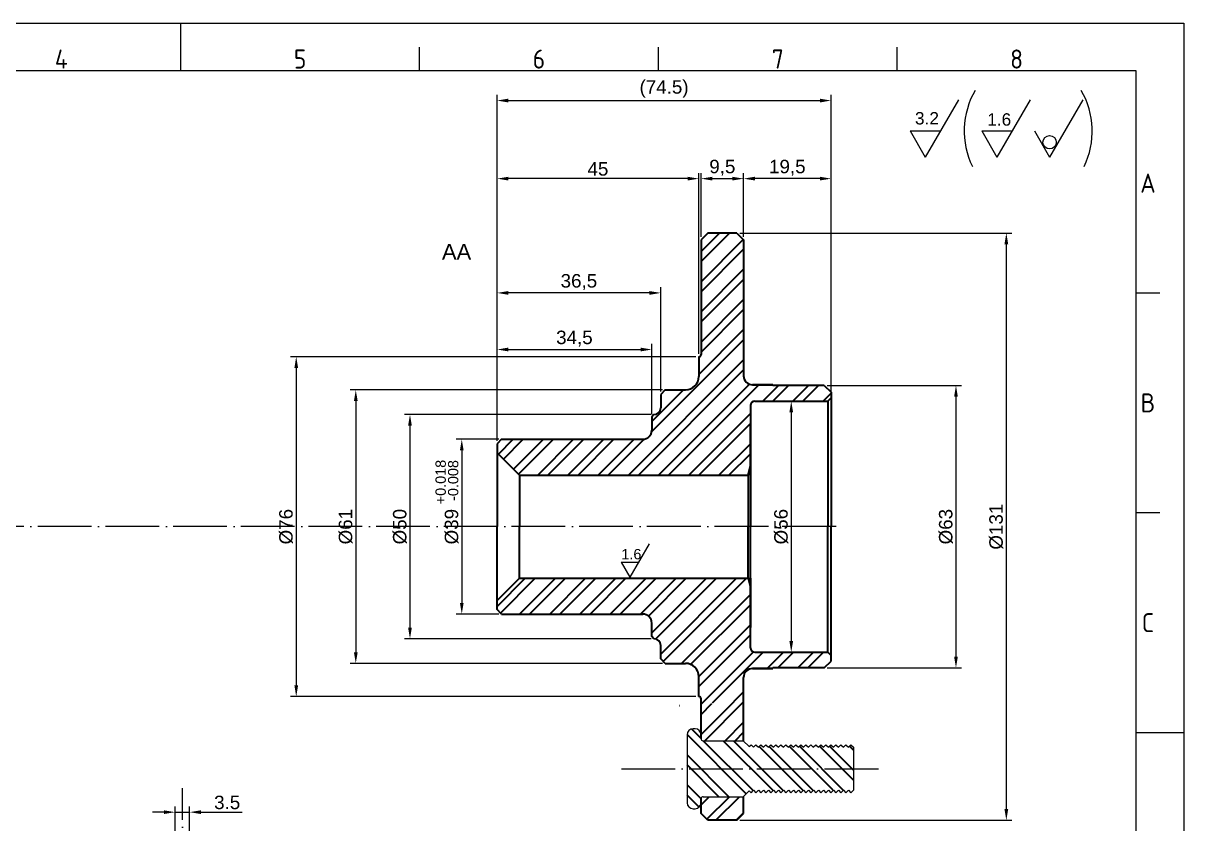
# Model space of a CAD drawing. Header units: millimetres. Extents: x 2429 to 2877, y 1091 to 1407.
# Drawn here: x 2617.7 to 2876.6, y 1228.9 to 1407.5 of the extents above; entities that cross this region are included whole.
import ezdxf
from ezdxf.enums import TextEntityAlignment as Align

# ---------------------------------------------------------------- set-up
doc = ezdxf.new("R2010")
doc.units = ezdxf.units.MM
doc.linetypes.add('ACAD_ISO04W100', pattern=[30, 24, -3, 0, -3])
doc.linetypes.add('ACAD_ISO05W100', pattern=[33, 24, -3, 0, -3, 0, -3])
for name, color, linetype, lineweight in [('AM_0', 7, 'Continuous', 40), ('AM_4', 1, 'ACAD_ISO04W100', 25), ('AM_5', 3, 'Continuous', 25), ('AM_7', 4, 'Continuous', 35), ('AM_BOR', 2, 'ACAD_ISO05W100', 35)]:
    doc.layers.add(name, color=color, linetype=linetype, lineweight=lineweight)
doc.styles.add('ACISOTS', font='isocp.shx', dxfattribs={"height": 1})
doc.styles.get("Standard").update_dxf_attribs({"font": 'arial.ttf'})
doc.dimstyles.new('ISO-25', dxfattribs={"dimtxt": 3, "dimasz": 2.5, "dimexe": 1.25, "dimexo": 0.625, "dimtad": 1, "dimtxsty": 'Standard', "dimcen": 2.5, "dimadec": 0, "dimazin": 0, "dimtfac": 1, "dimtmove": 0, "dimatfit": 3, "dimfxl": 1, "dimarcsym": 0})

# ---------------------------------------------------------------- blocks, each defined once
blk = doc.blocks.new('A3 ZTL')
for p, q in [((401.17, 280.82), (19.57, 280.82)), ((401.17, 9.78), (401.17, 280.82))]:
    blk.add_line(p, q)
at = {"layer": 'AM_BOR', "color": 135, "linetype": 'Continuous', "lineweight": 25}
for p, q in [((0, 290.61), (410.96, 290.61)), ((410.96, 290.61), (410.96, 0))]:
    blk.add_line(p, q, dxfattribs=at)
at = {"layer": 'AM_BOR', "color": 135, "lineweight": 25}
for p, q in [((205.48, 280.82), (205.48, 290.61)), ((254.4, 280.82), (254.4, 285.71)), ((303.33, 280.82), (303.33, 285.71)), ((352.25, 280.82), (352.25, 285.71)), ((406.07, 235.32), (401.17, 235.32)), ((406.07, 190.31), (401.17, 190.31)), ((401.17, 145.3), (410.96, 145.3))]:
    blk.add_line(p, q, dxfattribs=at)
at = {"layer": 'AM_BOR', "color": 135, "lineweight": 25, "style": 'ACISOTS'}
for s, p in [('4', (181.02, 283.27)), ('5', (229.94, 283.27)), ('6', (278.86, 283.27)), ('7', (327.79, 283.27)), ('8', (376.71, 283.27)), ('A', (403.62, 257.83)), ('B', (403.62, 212.82)), ('C', (403.62, 167.81))]:
    blk.add_text(s, height=3.91, dxfattribs=at).set_placement(p, align=Align.MIDDLE)
blk = doc.blocks.new('*D47')
at = {"layer": 'AM_5', "color": 0, "lineweight": -2}
for p, q in [((2550.42, 1370.04), (2550.42, 1377.23)), ((2475.53, 1295.15), (2468.34, 1295.15))]:
    blk.add_line(p, q, dxfattribs=at)
blk.add_arc((2550.42, 1295.15), 80.83, 91.7723, 178.2277, dxfattribs=at)
at = {"layer": 'AM_5', "color": 0}
for points in [[(2547.91, 1376.36), (2547.93, 1375.52), (2550.42, 1375.98)], [(2470.05, 1297.65), (2469.22, 1297.66), (2469.59, 1295.15)]]:
    blk.add_solid(points, dxfattribs=at)
at = {"layer": 'Defpoints', "color": 0}
for p in [(2550.42, 1369.41), (2510.01, 1365.15), (2476.16, 1295.15), (2799.01, 1295.15), (2550.42, 1220.89)]:
    blk.add_point(p, dxfattribs=at)
at = {"layer": 'AM_5', "color": 0, "insert": (2491.74, 1353.83), "char_height": 3, "attachment_point": 5, "rotation": 45}
blk.add_mtext('90°', dxfattribs=at)
blk = doc.blocks.new('*D48')
at = {"layer": 'AM_5', "color": 0, "lineweight": -2}
for p, q in [((2777.51, 1360.65), (2838.24, 1360.65)), ((2836.99, 1358.15), (2836.99, 1232.15)), ((2777.51, 1229.65), (2838.24, 1229.65))]:
    blk.add_line(p, q, dxfattribs=at)
at = {"layer": 'AM_5', "color": 0}
for points in [[(2836.58, 1358.15), (2837.41, 1358.15), (2836.99, 1360.65)], [(2836.58, 1232.15), (2837.41, 1232.15), (2836.99, 1229.65)]]:
    blk.add_solid(points, dxfattribs=at)
at = {"layer": 'Defpoints', "color": 0}
for p in [(2776.89, 1360.65), (2776.89, 1229.65), (2836.99, 1229.65)]:
    blk.add_point(p, dxfattribs=at)
at = {"layer": 'AM_5', "color": 0, "insert": (2834.75, 1295.15), "char_height": 3, "attachment_point": 5, "rotation": 90}
blk.add_mtext('%%C131', dxfattribs=at)
blk = doc.blocks.new('*D50')
at = {"layer": 'AM_5', "color": 0, "lineweight": -2}
for p, q in [((2797.01, 1326.65), (2827.01, 1326.65)), ((2825.76, 1324.15), (2825.76, 1266.15)), ((2797.01, 1263.65), (2827.01, 1263.65))]:
    blk.add_line(p, q, dxfattribs=at)
at = {"layer": 'AM_5', "color": 0}
for points in [[(2825.35, 1324.15), (2826.18, 1324.15), (2825.76, 1326.65)], [(2825.35, 1266.15), (2826.18, 1266.15), (2825.76, 1263.65)]]:
    blk.add_solid(points, dxfattribs=at)
at = {"layer": 'Defpoints', "color": 0}
for p in [(2796.39, 1326.65), (2796.39, 1263.65), (2825.76, 1263.65)]:
    blk.add_point(p, dxfattribs=at)
at = {"layer": 'AM_5', "color": 0, "insert": (2823.52, 1295.15), "char_height": 3, "attachment_point": 5, "rotation": 90}
blk.add_mtext('%%C63', dxfattribs=at)
blk = doc.blocks.new('*D51')
at = {"layer": 'AM_5', "color": 0, "lineweight": -2}
for p, q in [((2788.39, 1323.15), (2787.76, 1323.15)), ((2789.01, 1320.65), (2789.01, 1269.65)), ((2788.39, 1267.15), (2787.76, 1267.15))]:
    blk.add_line(p, q, dxfattribs=at)
at = {"layer": 'AM_5', "color": 0}
for points in [[(2788.6, 1320.65), (2789.43, 1320.65), (2789.01, 1323.15)], [(2788.6, 1269.65), (2789.43, 1269.65), (2789.01, 1267.15)]]:
    blk.add_solid(points, dxfattribs=at)
at = {"layer": 'Defpoints', "color": 0}
for p in [(2789.01, 1323.15), (2789.01, 1267.15), (2789.01, 1267.15)]:
    blk.add_point(p, dxfattribs=at)
at = {"layer": 'AM_5', "color": 0, "insert": (2786.77, 1295.15), "char_height": 3, "attachment_point": 5, "rotation": 90}
blk.add_mtext('%%c56', dxfattribs=at)
blk = doc.blocks.new('*D59')
at = {"layer": 'AM_5', "color": 0, "lineweight": -2}
for p, q in [((2778.39, 1359.78), (2778.39, 1374.04)), ((2795.39, 1372.79), (2780.89, 1372.79)), ((2797.89, 1325.15), (2797.89, 1374.04))]:
    blk.add_line(p, q, dxfattribs=at)
at = {"layer": 'AM_5', "color": 0}
for points in [[(2780.89, 1373.21), (2780.89, 1372.38), (2778.39, 1372.79)], [(2795.39, 1373.21), (2795.39, 1372.38), (2797.89, 1372.79)]]:
    blk.add_solid(points, dxfattribs=at)
at = {"layer": 'Defpoints', "color": 0}
for p in [(2778.39, 1372.79), (2778.39, 1359.15), (2797.89, 1324.53)]:
    blk.add_point(p, dxfattribs=at)
at = {"layer": 'AM_5', "color": 0, "insert": (2788.14, 1375.22), "char_height": 3, "attachment_point": 5}
blk.add_mtext('19,5', dxfattribs=at)
blk = doc.blocks.new('*D60')
at = {"layer": 'AM_5', "color": 0, "lineweight": -2}
for p, q in [((2768.89, 1359.78), (2768.89, 1374.04)), ((2771.39, 1372.79), (2775.89, 1372.79)), ((2778.39, 1359.78), (2778.39, 1374.04))]:
    blk.add_line(p, q, dxfattribs=at)
at = {"layer": 'AM_5', "color": 0}
for points in [[(2771.39, 1373.21), (2771.39, 1372.38), (2768.89, 1372.79)], [(2775.89, 1373.21), (2775.89, 1372.38), (2778.39, 1372.79)]]:
    blk.add_solid(points, dxfattribs=at)
at = {"layer": 'Defpoints', "color": 0}
for p in [(2778.39, 1372.79), (2768.89, 1359.15), (2778.39, 1359.15)]:
    blk.add_point(p, dxfattribs=at)
at = {"layer": 'AM_5', "color": 0, "insert": (2773.64, 1375.22), "char_height": 3, "attachment_point": 5}
blk.add_mtext('9,5', dxfattribs=at)
blk = doc.blocks.new('*D61')
at = {"layer": 'AM_5', "color": 0, "lineweight": -2}
for p, q in [((2723.39, 1314.28), (2723.39, 1335.92)), ((2725.89, 1334.67), (2755.39, 1334.67)), ((2757.89, 1320.28), (2757.89, 1335.92))]:
    blk.add_line(p, q, dxfattribs=at)
at = {"layer": 'AM_5', "color": 0}
for points in [[(2725.89, 1335.09), (2725.89, 1334.25), (2723.39, 1334.67)], [(2755.39, 1335.09), (2755.39, 1334.25), (2757.89, 1334.67)]]:
    blk.add_solid(points, dxfattribs=at)
at = {"layer": 'Defpoints', "color": 0}
for p in [(2757.89, 1334.67), (2757.89, 1319.65), (2723.39, 1313.65)]:
    blk.add_point(p, dxfattribs=at)
at = {"layer": 'AM_5', "color": 0, "insert": (2740.64, 1337.1), "char_height": 3, "attachment_point": 5}
blk.add_mtext('34,5', dxfattribs=at)
blk = doc.blocks.new('*D62')
at = {"layer": 'AM_5', "color": 0, "lineweight": -2}
for p, q in [((2723.39, 1314.28), (2723.39, 1348.55)), ((2757.39, 1347.3), (2725.89, 1347.3)), ((2759.89, 1325.28), (2759.89, 1348.55))]:
    blk.add_line(p, q, dxfattribs=at)
at = {"layer": 'AM_5', "color": 0}
for points in [[(2725.89, 1347.71), (2725.89, 1346.88), (2723.39, 1347.3)], [(2757.39, 1347.71), (2757.39, 1346.88), (2759.89, 1347.3)]]:
    blk.add_solid(points, dxfattribs=at)
at = {"layer": 'Defpoints', "color": 0}
for p in [(2723.39, 1347.3), (2759.89, 1324.65), (2723.39, 1313.65)]:
    blk.add_point(p, dxfattribs=at)
at = {"layer": 'AM_5', "color": 0, "insert": (2741.64, 1349.72), "char_height": 3, "attachment_point": 5}
blk.add_mtext('36,5', dxfattribs=at)
blk = doc.blocks.new('*D63')
at = {"layer": 'AM_5', "color": 0, "lineweight": -2}
for p, q in [((2723.39, 1314.28), (2723.39, 1374.04)), ((2765.89, 1372.79), (2725.89, 1372.79)), ((2768.39, 1333.68), (2768.39, 1374.04))]:
    blk.add_line(p, q, dxfattribs=at)
at = {"layer": 'AM_5', "color": 0}
for points in [[(2725.89, 1373.21), (2725.89, 1372.38), (2723.39, 1372.79)], [(2765.89, 1373.21), (2765.89, 1372.38), (2768.39, 1372.79)]]:
    blk.add_solid(points, dxfattribs=at)
at = {"layer": 'Defpoints', "color": 0}
for p in [(2723.39, 1372.79), (2768.39, 1333.05), (2723.39, 1313.65)]:
    blk.add_point(p, dxfattribs=at)
at = {"layer": 'AM_5', "color": 0, "insert": (2745.89, 1374.95), "char_height": 3, "attachment_point": 5}
blk.add_mtext('45', dxfattribs=at)
blk = doc.blocks.new('*D64')
at = {"layer": 'AM_5', "color": 0, "lineweight": -2}
for p, q in [((2767.76, 1333.05), (2677.33, 1333.05)), ((2678.58, 1330.55), (2678.58, 1259.75)), ((2767.76, 1257.25), (2677.33, 1257.25))]:
    blk.add_line(p, q, dxfattribs=at)
at = {"layer": 'AM_5', "color": 0}
for points in [[(2678.17, 1330.55), (2679, 1330.55), (2678.58, 1333.05)], [(2678.17, 1259.75), (2679, 1259.75), (2678.58, 1257.25)]]:
    blk.add_solid(points, dxfattribs=at)
at = {"layer": 'Defpoints', "color": 0}
for p in [(2768.39, 1333.05), (2678.58, 1257.25), (2768.39, 1257.25)]:
    blk.add_point(p, dxfattribs=at)
at = {"layer": 'AM_5', "color": 0, "insert": (2676.34, 1295.15), "char_height": 3, "attachment_point": 5, "rotation": 90}
blk.add_mtext('%%C76', dxfattribs=at)
blk = doc.blocks.new('*D65')
at = {"layer": 'AM_5', "color": 0, "lineweight": -2}
for p, q in [((2760.26, 1325.65), (2690.62, 1325.65)), ((2691.87, 1323.15), (2691.87, 1267.15)), ((2760.26, 1264.65), (2690.62, 1264.65))]:
    blk.add_line(p, q, dxfattribs=at)
at = {"layer": 'AM_5', "color": 0}
for points in [[(2691.45, 1323.15), (2692.29, 1323.15), (2691.87, 1325.65)], [(2691.45, 1267.15), (2692.29, 1267.15), (2691.87, 1264.65)]]:
    blk.add_solid(points, dxfattribs=at)
at = {"layer": 'Defpoints', "color": 0}
for p in [(2760.89, 1325.65), (2691.87, 1264.65), (2760.89, 1264.65)]:
    blk.add_point(p, dxfattribs=at)
at = {"layer": 'AM_5', "color": 0, "insert": (2689.63, 1295.15), "char_height": 3, "attachment_point": 5, "rotation": 90}
blk.add_mtext('%%C61', dxfattribs=at)
blk = doc.blocks.new('*D66')
at = {"layer": 'AM_5', "color": 0, "lineweight": -2}
for p, q in [((2757.76, 1320.15), (2702.71, 1320.15)), ((2703.96, 1317.65), (2703.96, 1272.65)), ((2757.76, 1270.15), (2702.71, 1270.15))]:
    blk.add_line(p, q, dxfattribs=at)
at = {"layer": 'AM_5', "color": 0}
for points in [[(2703.54, 1317.65), (2704.38, 1317.65), (2703.96, 1320.15)], [(2703.54, 1272.65), (2704.38, 1272.65), (2703.96, 1270.15)]]:
    blk.add_solid(points, dxfattribs=at)
at = {"layer": 'Defpoints', "color": 0}
for p in [(2758.39, 1320.15), (2703.96, 1270.15), (2758.39, 1270.15)]:
    blk.add_point(p, dxfattribs=at)
at = {"layer": 'AM_5', "color": 0, "insert": (2701.72, 1295.15), "char_height": 3, "attachment_point": 5, "rotation": 90}
blk.add_mtext('%%C50', dxfattribs=at)
blk = doc.blocks.new('*D67')
at = {"layer": 'AM_5', "color": 0, "lineweight": -2}
for p, q in [((2723.76, 1314.65), (2714.26, 1314.65)), ((2715.51, 1312.15), (2715.51, 1278.15)), ((2723.76, 1275.65), (2714.26, 1275.65))]:
    blk.add_line(p, q, dxfattribs=at)
at = {"layer": 'AM_5', "color": 0}
for points in [[(2715.1, 1312.15), (2715.93, 1312.15), (2715.51, 1314.65)], [(2715.1, 1278.15), (2715.93, 1278.15), (2715.51, 1275.65)]]:
    blk.add_solid(points, dxfattribs=at)
at = {"layer": 'Defpoints', "color": 0}
for p in [(2724.39, 1314.65), (2715.51, 1275.65), (2724.39, 1275.65)]:
    blk.add_point(p, dxfattribs=at)
at = {"layer": 'AM_5', "color": 0, "insert": (2713.27, 1295.15), "char_height": 3, "attachment_point": 5, "rotation": 90}
blk.add_mtext('%%C39', dxfattribs=at)
blk = doc.blocks.new('*D69')
at = {"layer": 'AM_5', "color": 0, "lineweight": -2}
for p, q in [((2651.55, 1217.6), (2651.55, 1232.7)), ((2654.81, 1217.6), (2654.81, 1232.7)), ((2649.05, 1231.45), (2646.55, 1231.45)), ((2651.55, 1231.45), (2654.81, 1231.45)), ((2657.31, 1231.45), (2666.55, 1231.45))]:
    blk.add_line(p, q, dxfattribs=at)
at = {"layer": 'AM_5', "color": 0}
for points in [[(2649.05, 1231.87), (2649.05, 1231.04), (2651.55, 1231.45)], [(2657.31, 1231.87), (2657.31, 1231.04), (2654.81, 1231.45)]]:
    blk.add_solid(points, dxfattribs=at)
at = {"layer": 'Defpoints', "color": 0}
for p in [(2654.81, 1231.45), (2651.55, 1216.98), (2654.81, 1216.98)]:
    blk.add_point(p, dxfattribs=at)
at = {"layer": 'AM_5', "color": 0, "insert": (2663.18, 1233.61), "char_height": 3, "attachment_point": 5}
blk.add_mtext('3.5', dxfattribs=at)
blk = doc.blocks.new('*D74')
at = {"layer": 'AM_5', "color": 0, "lineweight": -2}
for p, q in [((2723.39, 1314.28), (2723.39, 1391.46)), ((2797.89, 1325.78), (2797.89, 1391.46)), ((2725.89, 1390.21), (2795.39, 1390.21))]:
    blk.add_line(p, q, dxfattribs=at)
at = {"layer": 'AM_5', "color": 0}
for points in [[(2725.89, 1390.63), (2725.89, 1389.79), (2723.39, 1390.21)], [(2795.39, 1390.63), (2795.39, 1389.79), (2797.89, 1390.21)]]:
    blk.add_solid(points, dxfattribs=at)
at = {"layer": 'Defpoints', "color": 0}
for p in [(2797.89, 1390.21), (2797.89, 1325.15), (2723.39, 1313.65)]:
    blk.add_point(p, dxfattribs=at)
at = {"layer": 'AM_5', "color": 0, "insert": (2760.64, 1392.8), "char_height": 3, "attachment_point": 5}
blk.add_mtext('(74.5)', dxfattribs=at)

msp = doc.modelspace()

# ---------------------------------------------------------------- hatches: boundary and pattern name
at = {"layer": 'AM_7'}
h = msp.add_hatch(dxfattribs=at)
h.set_pattern_fill('ANSI32', color=256, scale=0.5, style=0)
h.set_pattern_definition([(45, (-496.6987, -2.985), (-3.367596, 3.367596), []), (45, (-494.4536, -2.985), (-3.367596, 3.367596), [])])
h.paths.add_polyline_path([(2779.888, 1317.653), (2779.888, 1322.153, -0.4142136), (2780.888, 1323.153), (2797.138, 1323.153), (2797.888, 1323.903), (2797.888, 1325.153), (2796.388, 1326.653), (2784.888, 1326.653), (2780.388, 1326.803, -0.4142136), (2778.388, 1328.803), (2778.388, 1342.973), (2778.388, 1359.153), (2776.888, 1360.653), (2770.388, 1360.653), (2768.888, 1359.153), (2768.888, 1342.438), (2768.888, 1333.553, -0.4142136), (2768.388, 1333.053), (2768.388, 1328.653, -0.4142136), (2765.388, 1325.653), (2760.888, 1325.653), (2759.888, 1324.653), (2759.888, 1321.653, -0.4142136), (2758.388, 1320.153), (2757.888, 1319.653), (2757.888, 1316.653, -0.4142136), (2755.888, 1314.653), (2724.388, 1314.653), (2723.388, 1313.653), (2723.388, 1311.653), (2728.388, 1306.653), (2779.388, 1306.653), (2779.888, 1308.653)])
edge = h.paths.add_edge_path()
edge.add_line((2779.388, 1283.653), (2728.388, 1283.653))
edge.add_line((2728.388, 1283.653), (2723.388, 1278.653))
edge.add_line((2723.388, 1278.653), (2723.388, 1276.653))
edge.add_line((2723.388, 1276.653), (2724.388, 1275.653))
edge.add_line((2724.388, 1275.653), (2755.888, 1275.653))
edge.add_arc((2755.888, 1273.653), 2, 0, 90, ccw=False)
edge.add_line((2757.888, 1273.653), (2757.888, 1270.653))
edge.add_line((2757.888, 1270.653), (2758.388, 1270.153))
edge.add_arc((2758.388, 1268.653), 1.5, 0, 90, ccw=False)
edge.add_line((2759.888, 1268.653), (2759.888, 1265.653))
edge.add_line((2759.888, 1265.653), (2760.888, 1264.653))
edge.add_line((2760.888, 1264.653), (2765.388, 1264.653))
edge.add_arc((2765.388, 1261.653), 3, 0, 90, ccw=False)
edge.add_line((2768.388, 1261.653), (2768.388, 1257.253))
edge.add_arc((2768.388, 1256.753), 0.5, 0, 90, ccw=False)
edge.add_line((2768.888, 1256.753), (2768.888, 1255.401))
edge.add_ellipse((2760.474, 1272.343), major_axis=(-46.124, 0.653), ratio=0.3712639, start_angle=100.81218, end_angle=113.15542)
edge.add_line((2778.388, 1256.342), (2778.388, 1261.503))
edge.add_arc((2780.388, 1261.503), 2, 90, 180, ccw=False)
edge.add_line((2780.388, 1263.503), (2784.888, 1263.503))
edge.add_line((2784.888, 1263.503), (2784.888, 1263.653))
edge.add_line((2784.888, 1263.653), (2796.388, 1263.653))
edge.add_line((2796.388, 1263.653), (2797.888, 1265.153))
edge.add_line((2797.888, 1265.153), (2797.888, 1266.403))
edge.add_line((2797.888, 1266.403), (2797.138, 1267.153))
edge.add_line((2797.138, 1267.153), (2780.888, 1267.153))
edge.add_arc((2780.888, 1268.153), 1, 180, 270, ccw=False)
edge.add_line((2779.888, 1268.153), (2779.888, 1281.653))
edge.add_line((2779.888, 1281.653), (2779.388, 1283.653))
edge = h.paths.add_edge_path()
edge.add_ellipse((2760.474, 1272.343), major_axis=(-46.124, 0.653), ratio=0.3712639, start_angle=100.81218, end_angle=113.15542, ccw=False)
edge.add_line((2768.888, 1255.401), (2768.888, 1247.849))
edge.add_arc((2769.334, 1247.849), 0.446, 180, 270)
edge.add_line((2769.334, 1247.403), (2778.388, 1247.403))
edge.add_line((2778.388, 1247.403), (2778.388, 1256.342))
h.paths.add_polyline_path([(2778.388, 1234.903), (2769.29, 1234.903, 0.3838681), (2768.888, 1234.453), (2768.888, 1233.564), (2768.888, 1231.153), (2770.388, 1229.653), (2776.888, 1229.653), (2778.388, 1231.153)])
at = {"layer": 'AM_7', "ltscale": 0.5}
h = msp.add_hatch(dxfattribs=at)
h.set_pattern_fill('ANSI32', color=256, scale=0.5, angle=90, style=0)
h.set_pattern_definition([(135, (6.579, 7.2277), (-3.367596, -3.367596), []), (135, (6.579, 9.4727), (-3.367596, -3.367596), [])])
h.paths.add_polyline_path([(2802.868, 1245.952), (2802.31, 1246.51), (2801.752, 1245.952), (2801.194, 1246.51), (2800.636, 1245.952), (2800.078, 1246.51), (2799.52, 1245.952), (2798.962, 1246.51), (2798.403, 1245.952), (2797.845, 1246.51), (2797.287, 1245.952), (2796.729, 1246.51), (2796.171, 1245.952), (2795.613, 1246.51), (2795.055, 1245.952), (2794.497, 1246.51), (2793.939, 1245.952), (2793.408, 1246.51), (2792.85, 1245.952), (2792.291, 1246.51), (2791.733, 1245.952), (2791.175, 1246.51), (2790.617, 1245.952), (2790.059, 1246.51), (2789.501, 1245.952), (2788.943, 1246.51), (2788.385, 1245.952), (2787.827, 1246.51), (2787.269, 1245.952), (2786.711, 1246.51), (2786.153, 1245.952), (2785.595, 1246.51), (2785.037, 1245.952), (2784.479, 1246.51), (2783.921, 1245.952), (2783.363, 1246.51), (2782.805, 1245.952), (2782.247, 1246.51), (2781.689, 1245.952), (2781.131, 1246.51), (2780.586, 1245.965), (2780.041, 1246.51), (2779.653, 1246.122), (2778.314, 1247.403), (2769.388, 1247.403), (2769.334, 1247.403, -0.414219), (2768.888, 1247.849), (2768.888, 1248.742, 0.4142136), (2767.548, 1250.082), (2767.102, 1250.082, 0.4142136), (2765.763, 1248.742), (2765.763, 1233.564, 0.4142136), (2767.102, 1232.224), (2767.548, 1232.224, 0.4142136), (2768.888, 1233.564), (2768.888, 1234.453, -0.4477382), (2769.388, 1234.903), (2778.314, 1234.903), (2779.653, 1236.183), (2780.041, 1235.796), (2780.599, 1236.354), (2781.131, 1235.796), (2781.689, 1236.354), (2782.247, 1235.796), (2782.805, 1236.354), (2783.363, 1235.796), (2783.921, 1236.354), (2784.479, 1235.796), (2785.037, 1236.354), (2785.595, 1235.796), (2786.153, 1236.354), (2786.711, 1235.796), (2787.269, 1236.354), (2787.827, 1235.796), (2788.385, 1236.354), (2788.943, 1235.796), (2789.501, 1236.354), (2790.059, 1235.796), (2790.617, 1236.354), (2791.175, 1235.796), (2791.733, 1236.354), (2792.291, 1235.796), (2792.85, 1236.354), (2793.408, 1235.796), (2793.966, 1236.354), (2794.497, 1235.796), (2795.055, 1236.354), (2795.613, 1235.796), (2796.171, 1236.354), (2796.729, 1235.796), (2797.287, 1236.354), (2797.845, 1235.796), (2798.403, 1236.354), (2798.962, 1235.796), (2799.52, 1236.354), (2800.078, 1235.796), (2800.636, 1236.354), (2801.194, 1235.796), (2801.752, 1236.354), (2802.31, 1235.796), (2802.868, 1236.354)])

# ---------------------------------------------------------------- linework, layer by layer
at = {"layer": 'AM_0'}
for p, q in [((2770.388, 1360.653), (2768.888, 1359.153)), ((2776.888, 1360.653), (2770.388, 1360.653)), ((2776.888, 1360.653), (2778.388, 1359.153)), ((2768.888, 1359.153), (2768.888, 1342.438)), ((2778.388, 1359.153), (2778.388, 1342.973)), ((2768.888, 1342.438), (2768.888, 1333.553)), ((2778.388, 1342.973), (2778.388, 1328.803)), ((2768.388, 1333.053), (2768.388, 1328.653)), ((2768.388, 1333.053), (2768.388, 1333.053)), ((2760.888, 1325.653), (2759.888, 1324.653)), ((2760.888, 1325.653), (2765.388, 1325.653)), ((2784.888, 1326.803), (2780.388, 1326.803)), ((2780.388, 1326.803), (2784.888, 1326.803)), ((2784.888, 1326.653), (2784.888, 1326.803)), ((2796.388, 1326.653), (2784.888, 1326.653)), ((2796.388, 1326.653), (2797.888, 1325.153)), ((2759.888, 1324.653), (2759.888, 1321.653)), ((2780.888, 1323.153), (2797.138, 1323.153)), ((2797.888, 1323.903), (2797.138, 1323.153)), ((2797.138, 1323.153), (2797.138, 1295.153)), ((2797.888, 1325.153), (2797.888, 1323.903)), ((2797.888, 1323.903), (2797.888, 1295.153)), ((2779.888, 1322.153), (2779.888, 1295.153)), ((2758.388, 1320.153), (2757.888, 1319.653)), ((2757.888, 1319.653), (2757.888, 1316.653)), ((2758.388, 1320.153), (2758.388, 1320.153)), ((2779.888, 1306.653), (2779.888, 1317.653)), ((2724.388, 1314.653), (2723.388, 1313.653)), ((2723.388, 1313.653), (2723.388, 1295.153)), ((2724.388, 1314.653), (2755.888, 1314.653)), ((2723.388, 1311.653), (2728.388, 1306.653)), ((2779.388, 1306.653), (2779.888, 1308.653)), ((2728.388, 1306.653), (2779.388, 1306.653)), ((2728.388, 1306.653), (2728.388, 1295.153)), ((2779.388, 1306.653), (2779.388, 1295.153)), ((2723.388, 1276.653), (2723.388, 1295.153)), ((2728.388, 1283.653), (2728.388, 1295.153)), ((2779.388, 1283.653), (2779.388, 1295.153)), ((2779.888, 1268.153), (2779.888, 1295.153)), ((2797.138, 1267.153), (2797.138, 1295.153)), ((2797.888, 1266.403), (2797.888, 1295.153)), ((2723.388, 1278.653), (2728.388, 1283.653)), ((2728.388, 1283.653), (2779.388, 1283.653)), ((2779.388, 1283.653), (2779.888, 1281.653)), ((2779.888, 1283.653), (2779.888, 1272.653)), ((2724.388, 1275.653), (2723.388, 1276.653)), ((2724.388, 1275.653), (2755.888, 1275.653)), ((2757.888, 1270.653), (2757.888, 1273.653)), ((2758.388, 1270.153), (2757.888, 1270.653)), ((2758.388, 1270.153), (2758.388, 1270.153)), ((2759.888, 1265.653), (2759.888, 1268.653)), ((2780.888, 1267.153), (2797.138, 1267.153)), ((2797.888, 1266.403), (2797.138, 1267.153)), ((2797.888, 1265.153), (2797.888, 1266.403)), ((2760.888, 1264.653), (2759.888, 1265.653)), ((2760.888, 1264.653), (2765.388, 1264.653)), ((2784.888, 1263.503), (2780.388, 1263.503)), ((2780.388, 1263.503), (2784.888, 1263.503)), ((2796.388, 1263.653), (2784.888, 1263.653)), ((2784.888, 1263.653), (2784.888, 1263.503)), ((2796.388, 1263.653), (2797.888, 1265.153)), ((2768.388, 1257.253), (2768.388, 1261.653)), ((2778.388, 1247.333), (2778.388, 1261.503)), ((2768.388, 1257.253), (2768.388, 1257.253)), ((2768.888, 1247.868), (2768.888, 1256.753)), ((2778.388, 1231.153), (2778.388, 1234.973)), ((2768.888, 1231.153), (2768.888, 1234.457)), ((2770.388, 1229.653), (2768.888, 1231.153)), ((2776.888, 1229.653), (2778.388, 1231.153)), ((2776.888, 1229.653), (2770.388, 1229.653))]:
    msp.add_line(p, q, dxfattribs=at)
for centre, radius, start, end in [((2768.388, 1333.553), 0.5, 270, 0), ((2765.388, 1328.653), 3, 270, 0), ((2780.388, 1328.803), 2, 180, 270), ((2780.888, 1322.153), 1, 90, 180), ((2758.388, 1321.653), 1.5, 270, 0), ((2755.888, 1316.653), 2, 270, 0), ((2755.888, 1273.653), 2, 0, 90), ((2758.388, 1268.653), 1.5, 0, 90), ((2780.888, 1268.153), 1, 180, 270), ((2765.388, 1261.653), 3, 0, 90), ((2780.388, 1261.503), 2, 90, 180), ((2768.388, 1256.753), 0.5, 0, 90)]:
    msp.add_arc(centre, radius, start, end, dxfattribs=at)
at = {"layer": 'AM_4', "ltscale": 0.5}
for p, q in [((2799.006, 1295.153), (2476.159, 1295.153)), ((2751.142, 1241.153), (2809.233, 1241.153)), ((2653.183, 1169.328), (2653.183, 1236.819))]:
    msp.add_line(p, q, dxfattribs=at)
at = {"layer": 'AM_5'}
for p, q in [((2826.301, 1390.393), (2818.923, 1377.616)), ((2842.277, 1390.393), (2834.9, 1377.616)), ((2854.024, 1390.393), (2846.647, 1377.616)), ((2815.57, 1383.424), (2822.277, 1383.424)), ((2815.57, 1383.424), (2818.923, 1377.616)), ((2831.546, 1383.424), (2838.253, 1383.424)), ((2831.546, 1383.424), (2834.9, 1377.616)), ((2843.294, 1383.424), (2846.647, 1377.616)), ((2757.338, 1291.301), (2753.035, 1283.847)), ((2751.079, 1287.235), (2754.991, 1287.235)), ((2751.079, 1287.235), (2753.035, 1283.847)), ((2765.763, 1248.742), (2765.763, 1233.564)), ((2767.548, 1250.082), (2767.102, 1250.082)), ((2768.888, 1247.849), (2768.888, 1248.742)), ((2769.334, 1247.403), (2778.314, 1247.403)), ((2778.314, 1247.403), (2779.653, 1246.122)), ((2779.653, 1246.122), (2780.041, 1246.51)), ((2780.041, 1246.51), (2780.599, 1245.952)), ((2780.573, 1245.952), (2781.131, 1246.51)), ((2781.131, 1246.51), (2781.689, 1245.952)), ((2781.689, 1245.952), (2782.247, 1246.51)), ((2782.247, 1246.51), (2782.805, 1245.952)), ((2782.805, 1245.952), (2783.363, 1246.51)), ((2783.363, 1246.51), (2783.921, 1245.952)), ((2783.921, 1245.952), (2784.479, 1246.51)), ((2784.479, 1246.51), (2785.037, 1245.952)), ((2785.037, 1245.952), (2785.595, 1246.51)), ((2785.595, 1246.51), (2786.153, 1245.952)), ((2786.153, 1245.952), (2786.711, 1246.51)), ((2786.711, 1246.51), (2787.269, 1245.952)), ((2787.269, 1245.952), (2787.827, 1246.51)), ((2787.827, 1246.51), (2788.385, 1245.952)), ((2788.385, 1245.952), (2788.943, 1246.51)), ((2788.943, 1246.51), (2789.501, 1245.952)), ((2789.501, 1245.952), (2790.059, 1246.51)), ((2790.059, 1246.51), (2790.617, 1245.952)), ((2790.617, 1245.952), (2791.175, 1246.51)), ((2791.175, 1246.51), (2791.733, 1245.952)), ((2791.733, 1245.952), (2792.291, 1246.51)), ((2792.291, 1246.51), (2792.85, 1245.952)), ((2792.85, 1245.952), (2793.408, 1246.51)), ((2793.408, 1246.51), (2793.939, 1245.952)), ((2793.939, 1245.952), (2794.497, 1246.51)), ((2794.497, 1246.51), (2795.055, 1245.952)), ((2795.055, 1245.952), (2795.613, 1246.51)), ((2795.613, 1246.51), (2796.171, 1245.952)), ((2796.171, 1245.952), (2796.729, 1246.51)), ((2796.729, 1246.51), (2797.287, 1245.952)), ((2797.287, 1245.952), (2797.845, 1246.51)), ((2797.845, 1246.51), (2798.403, 1245.952)), ((2798.403, 1245.952), (2798.962, 1246.51)), ((2798.962, 1246.51), (2799.52, 1245.952)), ((2799.52, 1245.952), (2800.078, 1246.51)), ((2800.078, 1246.51), (2800.636, 1245.952)), ((2800.636, 1245.952), (2801.194, 1246.51)), ((2801.194, 1246.51), (2801.752, 1245.952)), ((2801.752, 1245.952), (2802.31, 1246.51)), ((2802.31, 1246.51), (2802.868, 1245.952)), ((2802.868, 1245.952), (2802.868, 1236.354)), ((2778.314, 1234.903), (2779.653, 1236.183)), ((2779.653, 1236.183), (2780.041, 1235.796)), ((2780.041, 1235.796), (2780.599, 1236.354)), ((2780.599, 1236.354), (2781.131, 1235.796)), ((2781.131, 1235.796), (2781.689, 1236.354)), ((2781.689, 1236.354), (2782.247, 1235.796)), ((2782.247, 1235.796), (2782.805, 1236.354)), ((2782.805, 1236.354), (2783.363, 1235.796)), ((2783.363, 1235.796), (2783.921, 1236.354)), ((2783.921, 1236.354), (2784.479, 1235.796)), ((2784.479, 1235.796), (2785.037, 1236.354)), ((2785.037, 1236.354), (2785.595, 1235.796)), ((2785.595, 1235.796), (2786.153, 1236.354)), ((2786.153, 1236.354), (2786.711, 1235.796)), ((2786.711, 1235.796), (2787.269, 1236.354)), ((2787.269, 1236.354), (2787.827, 1235.796)), ((2787.827, 1235.796), (2788.385, 1236.354)), ((2788.385, 1236.354), (2788.943, 1235.796)), ((2788.943, 1235.796), (2789.501, 1236.354)), ((2789.501, 1236.354), (2790.059, 1235.796)), ((2790.059, 1235.796), (2790.617, 1236.354)), ((2790.617, 1236.354), (2791.175, 1235.796)), ((2791.175, 1235.796), (2791.733, 1236.354)), ((2791.733, 1236.354), (2792.291, 1235.796)), ((2792.291, 1235.796), (2792.85, 1236.354)), ((2792.85, 1236.354), (2793.408, 1235.796)), ((2793.408, 1235.796), (2793.966, 1236.354)), ((2793.966, 1236.354), (2794.497, 1235.796)), ((2794.497, 1235.796), (2795.055, 1236.354)), ((2795.055, 1236.354), (2795.613, 1235.796)), ((2795.613, 1235.796), (2796.171, 1236.354)), ((2796.171, 1236.354), (2796.729, 1235.796)), ((2796.729, 1235.796), (2797.287, 1236.354)), ((2797.287, 1236.354), (2797.845, 1235.796)), ((2797.845, 1235.796), (2798.403, 1236.354)), ((2798.403, 1236.354), (2798.962, 1235.796)), ((2798.962, 1235.796), (2799.52, 1236.354)), ((2799.52, 1236.354), (2800.078, 1235.796)), ((2800.078, 1235.796), (2800.636, 1236.354)), ((2800.636, 1236.354), (2801.194, 1235.796)), ((2801.194, 1235.796), (2801.752, 1236.354)), ((2801.752, 1236.354), (2802.31, 1235.796)), ((2802.31, 1235.796), (2802.868, 1236.354)), ((2768.888, 1233.564), (2768.888, 1234.457)), ((2769.334, 1234.903), (2778.314, 1234.903)), ((2767.102, 1232.224), (2767.548, 1232.224))]:
    msp.add_line(p, q, dxfattribs=at)
msp.add_circle((2846.66, 1380.907), 1.487, dxfattribs=at)
for centre, radius, start, end in [((2845.65, 1383.411), 18.059, 149.81687, 205.95777), ((2838.098, 1383.411), 18.059, 334.04223, 30.18313), ((2767.102, 1248.742), 1.339, 90, 180), ((2767.548, 1248.742), 1.339, 0, 90), ((2769.334, 1247.849), 0.446, 180, 270), ((2767.102, 1233.564), 1.339, 180, 270), ((2767.548, 1233.564), 1.339, 270, 0), ((2769.339, 1234.455), 0.451, 83.76005, 179.76041)]:
    msp.add_arc(centre, radius, start, end, dxfattribs=at)

# ---------------------------------------------------------------- block references
at = {"linetype": 'ByBlock', "lineweight": 0, "xscale": 1.089, "yscale": 1.089, "zscale": 1.089}
msp.add_blockref('A3 ZTL', (2429.046, 1090.997), dxfattribs=at)

# ---------------------------------------------------------------- texts
at = {"layer": 'AM_5', "attachment_point": 1}
for s, width, insert, char_height in [('3.2', 18.23779, (2816.606, 1387.641), 2.76), ('1.6', 18.23779, (2832.727, 1387.374), 2.76), ('AA', 12.46166, (2711.09, 1358.232), 3.5), ('1.6', 18.23779, (2751.121, 1290.169), 2.3)]:
    msp.add_mtext_dynamic_manual_height_columns(s, width=width, gutter_width=12.5, heights=[0], dxfattribs=dict(at, insert=insert, char_height=char_height))
at = {"layer": 'AM_5', "char_height": 2.3, "attachment_point": 1, "rotation": 90}
for s, insert in [('+0.018', (2709.651, 1300.15)), ('-0.008', (2712.439, 1300.895))]:
    msp.add_mtext_dynamic_manual_height_columns(s, width=18.23779, gutter_width=12.5, heights=[0], dxfattribs=dict(at, insert=insert))

# ---------------------------------------------------------------- dimensions: what is measured, and where the dimension line sits
at = {"layer": 'AM_5'}
for base, p1, p2, text, picture, middle in [((2797.888, 1390.21), (2723.388, 1313.653), (2797.888, 1325.153), '(74.5)', '*D74', (2760.638, 1392.801)), ((2654.814, 1231.454), (2651.552, 1216.978), (2654.814, 1216.978), '3.5', '*D69', (2663.18, 1233.612))]:
    dim = msp.add_linear_dim(base=base, p1=p1, p2=p2, text=text, dimstyle='ISO-25', dxfattribs=at)
    dim.commit()
    dim.dimension.update_dxf_attribs({"geometry": picture, "text_midpoint": middle})
dim = msp.add_angular_dim_2l(base=(2510.006, 1365.15), line1=((2550.419, 1220.894), (2550.419, 1369.412)), line2=((2799.006, 1295.153), (2476.159, 1295.153)), dimstyle='ISO-25', dxfattribs=at)
dim.commit()
dim.dimension.update_dxf_attribs({"geometry": '*D47', "text_midpoint": (2491.741, 1353.83)})
for base, p1, p2, picture, middle in [((2723.388, 1372.795), (2768.388, 1333.053), (2723.388, 1313.653), '*D63', (2745.888, 1374.946)), ((2778.388, 1372.795), (2768.888, 1359.153), (2778.388, 1359.153), '*D60', (2773.638, 1375.223)), ((2778.388, 1372.795), (2797.888, 1324.528), (2778.388, 1359.153), '*D59', (2788.138, 1375.223)), ((2723.388, 1347.296), (2759.888, 1324.653), (2723.388, 1313.653), '*D62', (2741.638, 1349.724)), ((2757.888, 1334.669), (2723.388, 1313.653), (2757.888, 1319.653), '*D61', (2740.638, 1337.097))]:
    dim = msp.add_linear_dim(base=base, p1=p1, p2=p2, dimstyle='ISO-25', dxfattribs=at)
    dim.commit()
    dim.dimension.update_dxf_attribs({"geometry": picture, "text_midpoint": middle})
for base, p1, p2, text, picture, middle in [((2836.992, 1229.653), (2776.888, 1360.653), (2776.888, 1229.653), '%%C131', '*D48', (2834.751, 1295.153)), ((2678.583, 1257.253), (2768.388, 1333.053), (2768.388, 1257.253), '%%C76', '*D64', (2676.343, 1295.153)), ((2691.869, 1264.653), (2760.888, 1325.653), (2760.888, 1264.653), '%%C61', '*D65', (2689.629, 1295.153)), ((2825.762, 1263.653), (2796.388, 1326.653), (2796.388, 1263.653), '%%C63', '*D50', (2823.521, 1295.153)), ((2789.013, 1267.153), (2789.013, 1323.153), (2789.013, 1267.153), '%%c56', '*D51', (2786.772, 1295.153)), ((2703.959, 1270.153), (2758.388, 1320.153), (2758.388, 1270.153), '%%C50', '*D66', (2701.718, 1295.153)), ((2715.512, 1275.653), (2724.388, 1314.653), (2724.388, 1275.653), '%%C39', '*D67', (2713.271, 1295.153))]:
    dim = msp.add_linear_dim(base=base, p1=p1, p2=p2, angle=90, text=text, dimstyle='ISO-25', dxfattribs=at)
    dim.commit()
    dim.dimension.update_dxf_attribs({"geometry": picture, "text_midpoint": middle})

doc.saveas('drawing.dxf')
